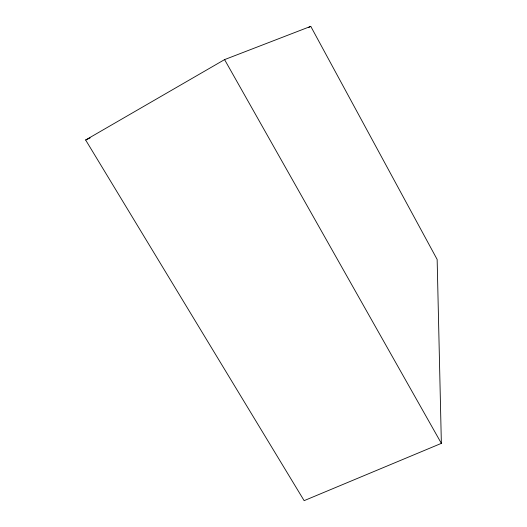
<?xml version="1.0" encoding="UTF-8"?>
<svg xmlns="http://www.w3.org/2000/svg" width="527" height="527" viewBox="0 0 527 527"><rect width="100%" height="100%" fill="white"/><g stroke="black" fill="none" stroke-linecap="round" stroke-linejoin="round"><path stroke-width="0.79" d="M85.637 139.991L224.574 59.61L310.759 26.35L437.147 259.455L441.362 443.359L304.138 500.65L85.637 139.991L90.117 137.922M308.618 27.575L310.759 26.35M224.574 59.61L441.362 443.359"/></g></svg>
